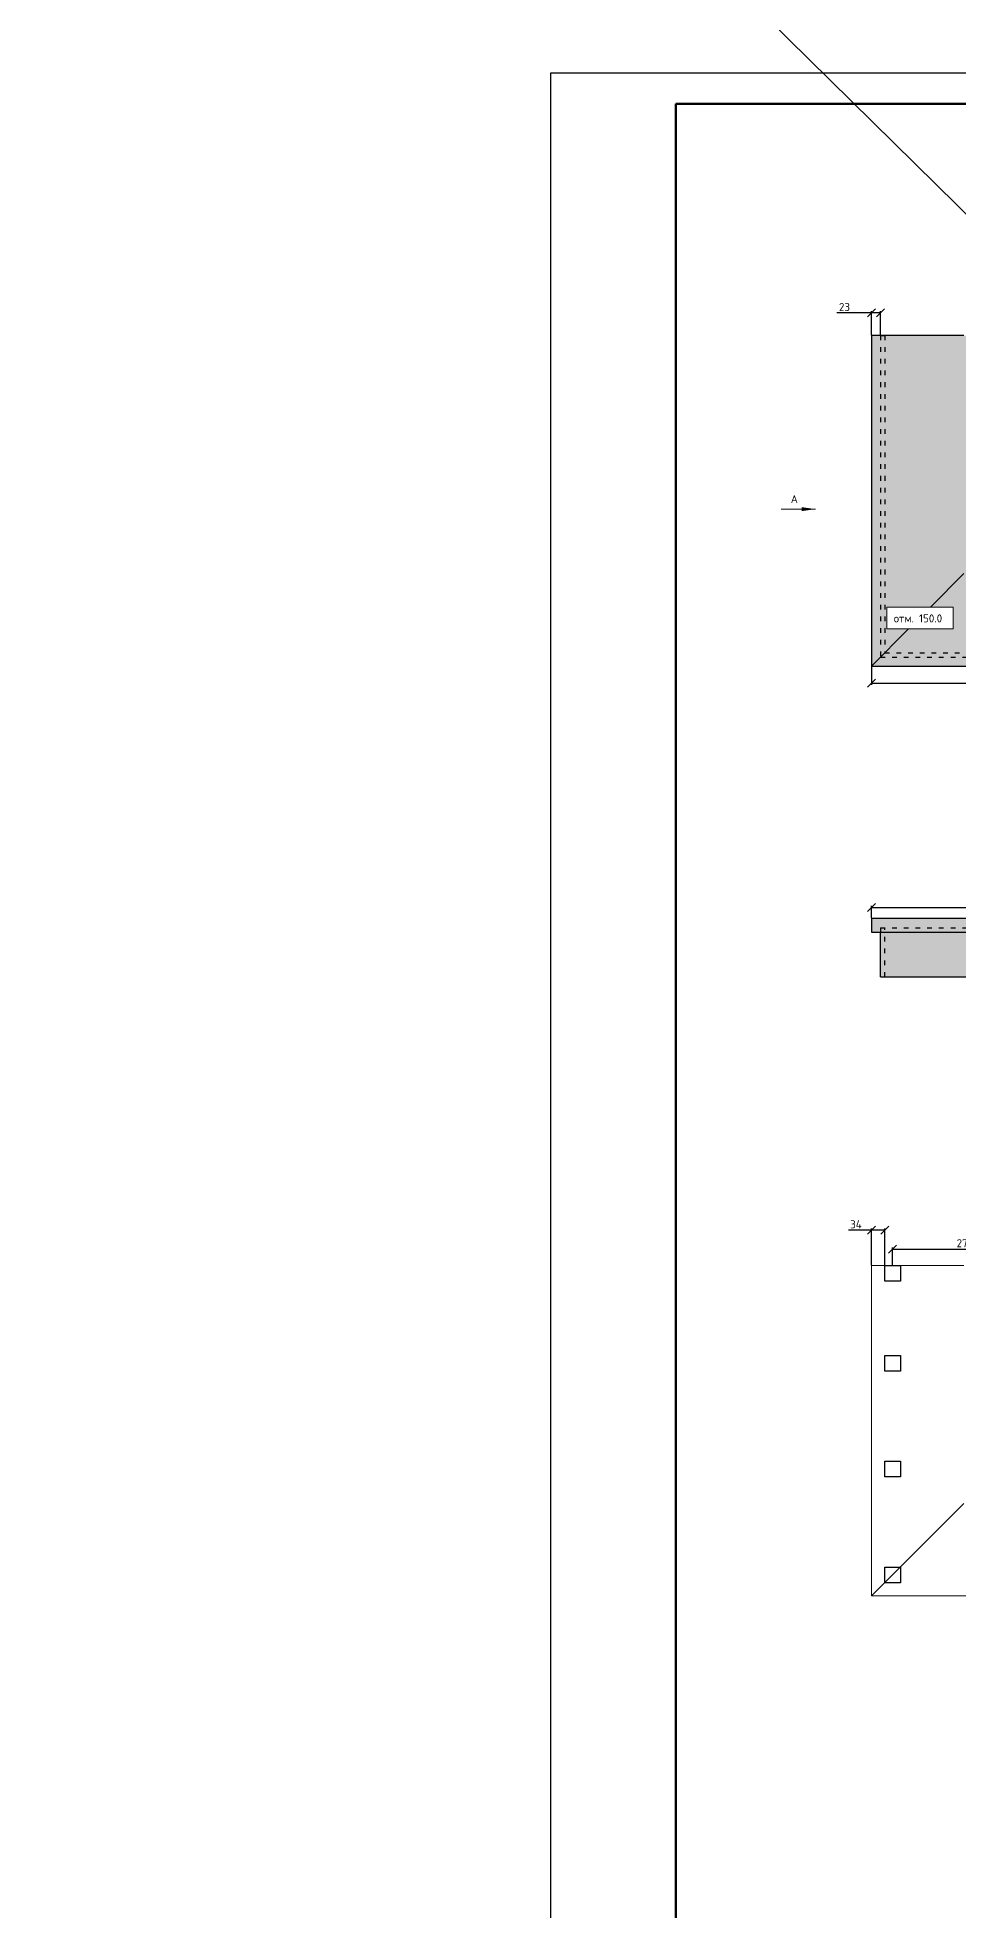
# Model space of a CAD drawing. Header units: millimetres. Extents: x 63961 to 279437, y 165795 to 374915.
# Drawn here: x 116005 to 118366, y 171178 to 175978 of the extents above; entities that cross this region are included whole.
import ezdxf

# ---------------------------------------------------------------- set-up
doc = ezdxf.new("R2010")
doc.units = ezdxf.units.MM
doc.linetypes.add('ACAD_ISO03W100', pattern=[30, 12, -18])
for name, color, linetype in [('Доска МПК 11х145х3000', 32, 'Continuous'), ('Доска невидимый', 32, 'ACAD_ISO03W100'), ('Заливка доски', 32, 'Continuous'), ('Заливка ступени', 52, 'Continuous'), ('Рамка', 7, 'Continuous')]:
    doc.layers.add(name, color=color, linetype=linetype)
doc.layers.add('Построения невидимые', color=80, linetype='ACAD_ISO03W100', plot=False)
for name, color, linetype, lineweight in [('Размеры', 150, 'Continuous', 0), ('Стойки 40x40', 7, 'Continuous', 35), ('Ступень СМ305', 52, 'Continuous', 30)]:
    doc.layers.add(name, color=color, linetype=linetype, lineweight=lineweight)
doc.styles.get("Standard").update_dxf_attribs({"font": 'isocpeur.ttf'})
doc.dimstyles.new('Копия Аннотативный', dxfattribs={"dimscale": 0, "dimtxt": 20.5, "dimasz": 20.5, "dimexe": 4.25, "dimexo": 0.625, "dimgap": 4.625, "dimtad": 1, "dimtxsty": 'Standard', "dimblk": 'OBLIQUE', "dimcen": 20.5, "dimclrd": 256, "dimclrt": 256, "dimadec": 0, "dimazin": 0, "dimtfac": 1, "dimtmove": 0, "dimatfit": 3, "dimfxl": 1, "dimtfillclr": 4, "dimarcsym": 0})

# ---------------------------------------------------------------- blocks, each defined once
blk = doc.blocks.new('_Oblique')
at = {"color": 0, "linetype": 'ByBlock', "lineweight": -2}
blk.add_line((-0.5, -0.5), (0.5, 0.5), dxfattribs=at)
blk = doc.blocks.new('*D501')
at = {"layer": 'Defpoints', "color": 0, "transparency": 16777216}
for p in [(120726.9, 173748.2), (118142.9, 173721.1), (120726.9, 173721.1)]:
    blk.add_point(p, dxfattribs=at)
at = {"layer": 'Размеры', "color": 0, "lineweight": -2, "transparency": 16777216}
for p, q in [((118142.9, 173721.8), (118142.9, 173752.5)), ((120726.9, 173721.8), (120726.9, 173752.5))]:
    blk.add_line(p, q, dxfattribs=at)
at = {"layer": 'Размеры', "lineweight": -2, "transparency": 16777216}
blk.add_line((118142.9, 173748.2), (120726.9, 173748.2), dxfattribs=at)
at = {"layer": 'Размеры', "lineweight": -2, "transparency": 16777216, "xscale": 20.5, "yscale": 20.5, "zscale": 20.5, "rotation": 180}
blk.add_blockref('_Oblique', (118142.9, 173748.2), dxfattribs=at)
at = {"layer": 'Размеры', "lineweight": -2, "transparency": 16777216, "xscale": 20.5, "yscale": 20.5, "zscale": 20.5}
blk.add_blockref('_Oblique', (120726.9, 173748.2), dxfattribs=at)
at = {"layer": 'Размеры', "transparency": 16777216, "insert": (119434.9, 173763.3), "char_height": 20.5, "attachment_point": 5}
blk.add_mtext('2584', dxfattribs=at)
blk = doc.blocks.new('*D502')
at = {"layer": 'Defpoints', "color": 0, "transparency": 16777216}
for p in [(118142.9, 174367.2), (120726.9, 174367.2), (120726.9, 174323)]:
    blk.add_point(p, dxfattribs=at)
at = {"layer": 'Размеры', "color": 0, "lineweight": -2, "transparency": 16777216}
for p, q in [((118142.9, 174366.6), (118142.9, 174318.7)), ((120726.9, 174366.6), (120726.9, 174318.7))]:
    blk.add_line(p, q, dxfattribs=at)
at = {"layer": 'Размеры', "lineweight": -2, "transparency": 16777216}
blk.add_line((118142.9, 174323), (120726.9, 174323), dxfattribs=at)
at = {"layer": 'Размеры', "lineweight": -2, "transparency": 16777216, "xscale": 20.5, "yscale": 20.5, "zscale": 20.5, "rotation": 180}
blk.add_blockref('_Oblique', (118142.9, 174323), dxfattribs=at)
at = {"layer": 'Размеры', "lineweight": -2, "transparency": 16777216, "xscale": 20.5, "yscale": 20.5, "zscale": 20.5}
blk.add_blockref('_Oblique', (120726.9, 174323), dxfattribs=at)
at = {"layer": 'Размеры', "transparency": 16777216, "insert": (119434.9, 174338.1), "char_height": 20.5, "attachment_point": 5}
blk.add_mtext('2584', dxfattribs=at)
blk = doc.blocks.new('*D503')
at = {"layer": 'Defpoints', "color": 0, "transparency": 16777216}
for p in [(118196.9, 172831.4), (118467.9, 172873.4), (118467.9, 172831.4)]:
    blk.add_point(p, dxfattribs=at)
at = {"layer": 'Размеры', "color": 0, "lineweight": -2, "transparency": 16777216}
for p, q in [((118196.9, 172832.1), (118196.9, 172877.7)), ((118467.9, 172832.1), (118467.9, 172877.7))]:
    blk.add_line(p, q, dxfattribs=at)
at = {"layer": 'Размеры', "lineweight": -2, "transparency": 16777216}
blk.add_line((118196.9, 172873.4), (118467.9, 172873.4), dxfattribs=at)
at = {"layer": 'Размеры', "lineweight": -2, "transparency": 16777216, "xscale": 20.5, "yscale": 20.5, "zscale": 20.5, "rotation": 180}
blk.add_blockref('_Oblique', (118196.9, 172873.4), dxfattribs=at)
at = {"layer": 'Размеры', "lineweight": -2, "transparency": 16777216, "xscale": 20.5, "yscale": 20.5, "zscale": 20.5}
blk.add_blockref('_Oblique', (118467.9, 172873.4), dxfattribs=at)
at = {"layer": 'Размеры', "transparency": 16777216, "insert": (118380.4, 172888.3), "char_height": 20.5, "attachment_point": 5}
blk.add_mtext('271', dxfattribs=at)
blk = doc.blocks.new('*D507')
at = {"layer": 'Defpoints', "color": 0, "transparency": 16777216}
for p in [(118176.9, 172921.6), (118142.9, 172831.4), (118176.9, 172831.4)]:
    blk.add_point(p, dxfattribs=at)
at = {"layer": 'Размеры', "color": 0, "lineweight": -2, "transparency": 16777216}
for p, q in [((118142.9, 172832.1), (118142.9, 172925.8)), ((118176.9, 172832.1), (118176.9, 172925.8))]:
    blk.add_line(p, q, dxfattribs=at)
at = {"layer": 'Размеры', "lineweight": -2, "transparency": 16777216}
for p, q in [((118142.9, 172921.6), (118083.9, 172921.6)), ((118176.9, 172921.6), (118142.9, 172921.6))]:
    blk.add_line(p, q, dxfattribs=at)
at = {"layer": 'Размеры', "lineweight": -2, "transparency": 16777216, "xscale": 20.5, "yscale": 20.5, "zscale": 20.5, "rotation": 180}
blk.add_blockref('_Oblique', (118142.9, 172921.6), dxfattribs=at)
at = {"layer": 'Размеры', "lineweight": -2, "transparency": 16777216, "xscale": 20.5, "yscale": 20.5, "zscale": 20.5}
blk.add_blockref('_Oblique', (118176.9, 172921.6), dxfattribs=at)
at = {"layer": 'Размеры', "transparency": 16777216, "insert": (118103.1, 172936.7), "char_height": 20.5, "attachment_point": 5}
blk.add_mtext('34', dxfattribs=at)
blk = doc.blocks.new('*D538')
at = {"layer": 'Defpoints', "color": 0, "transparency": 16777216}
for p in [(118165.9, 175272.1), (118142.9, 175214.2), (118165.9, 175214.2)]:
    blk.add_point(p, dxfattribs=at)
at = {"layer": 'Размеры', "lineweight": -2, "transparency": 16777216}
for p, q in [((118142.9, 175272.1), (118054.1, 175272.1)), ((118165.9, 175272.1), (118142.9, 175272.1))]:
    blk.add_line(p, q, dxfattribs=at)
at = {"layer": 'Размеры', "color": 0, "lineweight": -2, "transparency": 16777216}
for p, q in [((118142.9, 175214.8), (118142.9, 175276.4)), ((118165.9, 175214.8), (118165.9, 175276.4))]:
    blk.add_line(p, q, dxfattribs=at)
at = {"layer": 'Размеры', "lineweight": -2, "transparency": 16777216, "xscale": 20.5, "yscale": 20.5, "zscale": 20.5, "rotation": 180}
blk.add_blockref('_Oblique', (118142.9, 175272.1), dxfattribs=at)
at = {"layer": 'Размеры', "lineweight": -2, "transparency": 16777216, "xscale": 20.5, "yscale": 20.5, "zscale": 20.5}
blk.add_blockref('_Oblique', (118165.9, 175272.1), dxfattribs=at)
at = {"layer": 'Размеры', "transparency": 16777216, "insert": (118073.6, 175287.2), "char_height": 20.5, "attachment_point": 5}
blk.add_mtext('23', dxfattribs=at)

msp = doc.modelspace()

# ---------------------------------------------------------------- hatches: boundary and pattern name
at = {"layer": 'Заливка доски', "true_color": 0xfff5e1}
h = msp.add_hatch(color=7, dxfattribs=at)
h.dxf.hatch_style = 1
h.paths.add_polyline_path([(120161.876, 173985.447), (118707.876, 173985.447), (118707.876, 173870.447), (120161.876, 173870.447)])
h.paths.add_polyline_path([(120432.876, 173835.446), (118436.876, 173835.446), (118436.876, 173721.13), (119434.876, 173721.13), (120432.876, 173721.13)])
h.paths.add_polyline_path([(120703.876, 173685.446), (119434.876, 173685.446), (118165.876, 173685.446), (118165.876, 173571.129), (119434.876, 173571.524), (120703.876, 173571.142)])
at = {"layer": 'Заливка ступени', "true_color": 0xf8f6b0}
h = msp.add_hatch(color=51, dxfattribs=at)
h.dxf.hatch_style = 1
h.paths.add_polyline_path([(118958.431, 175050.189), (118825.884, 175050.189), (118684.876, 174909.181), (119434.876, 174909.181), (119434.876, 175214.181), (118989.876, 175214.181), (118882.195, 175106.5), (118958.431, 175106.5)])
h.paths.add_polyline_path([(118626.311, 174850.616), (118706.831, 174850.616), (118706.831, 174794.305), (118570, 174794.305), (118413.876, 174638.181), (119434.876, 174638.181), (119434.876, 174909.181), (118684.876, 174909.181)])
h.paths.add_polyline_path([(118536.422, 174850.616), (118626.311, 174850.616), (118684.876, 174909.181), (118684.876, 175214.181), (118413.876, 175214.181), (118413.876, 174638.181), (118570, 174794.305), (118536.422, 174794.305)])
h.paths.add_polyline_path([(118181.859, 174518.466), (118294.161, 174518.466), (118413.876, 174638.181), (118413.876, 175214.181), (118379.876, 175214.181), (118142.876, 175214.181), (118142.876, 174367.181), (118237.85, 174462.155), (118181.859, 174462.155)])
h.paths.add_polyline_path([(118788.023, 175106.5), (118882.195, 175106.5), (118989.876, 175214.181), (118684.876, 175214.181), (118684.876, 174909.181), (118825.884, 175050.189), (118788.023, 175050.189)])
h.paths.add_polyline_path([(118294.161, 174518.466), (118352.268, 174518.466), (118352.268, 174462.155), (118237.85, 174462.155), (118142.876, 174367.181), (119434.876, 174367.181), (119434.876, 174638.181), (118413.876, 174638.181)])
h = msp.add_hatch(color=51, dxfattribs=at)
h.dxf.hatch_style = 1
h.paths.add_polyline_path([(120184.876, 174020.447), (119434.876, 174020.447), (118684.876, 174020.447), (118684.876, 173985.447), (119434.876, 173985.447), (120184.876, 173985.447)])
h.paths.add_polyline_path([(120455.876, 173870.447), (119434.876, 173870.447), (118413.876, 173870.447), (118413.876, 173835.446), (119434.876, 173835.446), (120455.876, 173835.446)])
h.paths.add_polyline_path([(120726.876, 173721.13), (119434.876, 173721.13), (118142.876, 173721.13), (118142.876, 173685.446), (119434.876, 173685.446), (120726.876, 173685.446)])

# ---------------------------------------------------------------- linework, layer by layer
at = {"layer": 'Доска МПК 11х145х3000'}
for q in [(118165.876, 173685.446), (119434.876, 173571.524)]:
    msp.add_line((118165.876, 173571.129), q, dxfattribs=at)
at = {"layer": 'Доска невидимый'}
for p, q in [((118165.876, 175214.181), (118165.876, 174390.181)), ((118176.876, 175214.181), (118176.876, 174401.181)), ((118165.876, 174390.181), (120703.876, 174390.181)), ((118176.876, 174401.181), (120692.876, 174401.181)), ((118165.876, 173696.129), (119434.876, 173696.129)), ((118165.876, 173696.129), (118165.876, 173685.446)), ((118176.876, 173571.129), (118176.876, 173696.129))]:
    msp.add_line(p, q, dxfattribs=at)
at = {"layer": 'Построения невидимые'}
msp.add_line((118165.876, 175214.181), (118176.876, 175214.181), dxfattribs=at)
at = {"layer": 'Размеры', "color": 2}
msp.add_line((117999.676, 174769.253), (117911.212, 174769.253), dxfattribs=at)
msp.add_lwpolyline([(117999.676, 174769.253, 0, 10, 0), (117964.065, 174769.253, 10, 10, 0)], format="xyseb", dxfattribs=at)
at = {"layer": 'Размеры', "color": 2, "const_width": 5}
msp.add_lwpolyline([(117999.676, 174769.253), (117999.676, 174769.253)], dxfattribs=at)
at = {"layer": 'Размеры'}
msp.add_lwpolyline([(118181.859, 174518.466), (118352.268, 174518.466), (118352.268, 174462.155), (118181.859, 174462.155)], close=True, dxfattribs=at)
at = {"layer": 'Рамка'}
msp.add_lwpolyline([(117320.858, 175887.573), (126824.858, 175887.573), (126824.858, 169167.573), (117320.858, 169167.573)], close=True, dxfattribs=at)
at = {"layer": 'Рамка', "lineweight": 50}
msp.add_lwpolyline([(117640.858, 175807.573), (126744.858, 175807.573), (126744.858, 169247.573), (117640.858, 169247.573)], close=True, dxfattribs=at)
at = {"layer": 'Стойки 40x40'}
msp.add_line((116004.634, 177871.412), (128258.75, 165795.124), dxfattribs=at)
at = {"layer": 'Стойки 40x40', "lineweight": 30}
for points in [[(118176.876, 172831.428), (118216.876, 172831.428), (118216.876, 172791.428), (118176.876, 172791.428)], [(118176.876, 172600.428), (118216.876, 172600.428), (118216.876, 172560.428), (118176.876, 172560.428)], [(118176.876, 172329.428), (118216.876, 172329.428), (118216.876, 172289.428), (118176.876, 172289.428)], [(118176.876, 172058.428), (118216.876, 172058.428), (118216.876, 172018.428), (118176.876, 172018.428)]]:
    msp.add_lwpolyline(points, close=True, dxfattribs=at)
at = {"layer": 'Ступень СМ305'}
for p, q in [((118379.876, 175214.181), (118142.876, 175214.181)), ((118142.876, 175214.181), (118142.876, 174367.181)), ((118379.876, 174604.181), (118294.161, 174518.466)), ((118237.85, 174462.155), (118142.876, 174367.181)), ((118142.876, 174367.181), (119434.876, 174367.181)), ((118142.876, 173721.13), (118142.876, 173685.446)), ((118142.876, 173721.13), (119434.876, 173721.13)), ((118142.876, 173685.446), (119434.876, 173685.446))]:
    msp.add_line(p, q, dxfattribs=at)
at = {"layer": 'Ступень СМ305', "lineweight": 0}
for p, q in [((118379.876, 172831.428), (118142.876, 172831.428)), ((118142.876, 172831.428), (118142.876, 171984.428)), ((118379.876, 172221.428), (118142.876, 171984.428)), ((118142.876, 171984.428), (119434.876, 171984.428))]:
    msp.add_line(p, q, dxfattribs=at)

# ---------------------------------------------------------------- texts
at = {"layer": 'Размеры', "color": 2, "insert": (117954.031, 174805.024), "char_height": 20, "attachment_point": 3}
msp.add_mtext('А', dxfattribs=at)
at = {"layer": 'Размеры', "insert": (118200.138, 174499.566), "char_height": 20.5, "attachment_point": 1}
msp.add_mtext_dynamic_manual_height_columns('отм. 150.0', width=173.6503, gutter_width=5235.303, heights=[0], dxfattribs=at)

# ---------------------------------------------------------------- dimensions: what is measured, and where the dimension line sits
at = {"layer": 'Размеры'}
for base, p1, p2, picture, middle in [((118165.876, 175272.102), (118142.876, 175214.181), (118165.876, 175214.181), '*D538', (118073.552, 175272.102)), ((118176.876, 172921.592), (118142.876, 172831.428), (118176.876, 172831.428), '*D507', (118103.117, 172921.592)), ((118467.876, 172873.424), (118196.876, 172831.428), (118467.876, 172831.428), '*D503', (118380.392, 172873.424))]:
    dim = msp.add_linear_dim(base=base, p1=p1, p2=p2, dimstyle='Копия Аннотативный', dxfattribs=at)
    dim.commit()
    dim.dimension.update_dxf_attribs({"geometry": picture, "text_midpoint": middle, "dimtype": 160})
for base, p1, p2, picture, middle in [((120726.876, 174322.979), (118142.876, 174367.181), (120726.876, 174367.181), '*D502', (119434.876, 174338.071)), ((120726.876, 173748.22), (118142.876, 173721.13), (120726.876, 173721.13), '*D501', (119434.876, 173763.312))]:
    dim = msp.add_linear_dim(base=base, p1=p1, p2=p2, dimstyle='Копия Аннотативный', dxfattribs=at)
    dim.commit()
    dim.dimension.update_dxf_attribs({"geometry": picture, "text_midpoint": middle})

doc.saveas('drawing.dxf')
